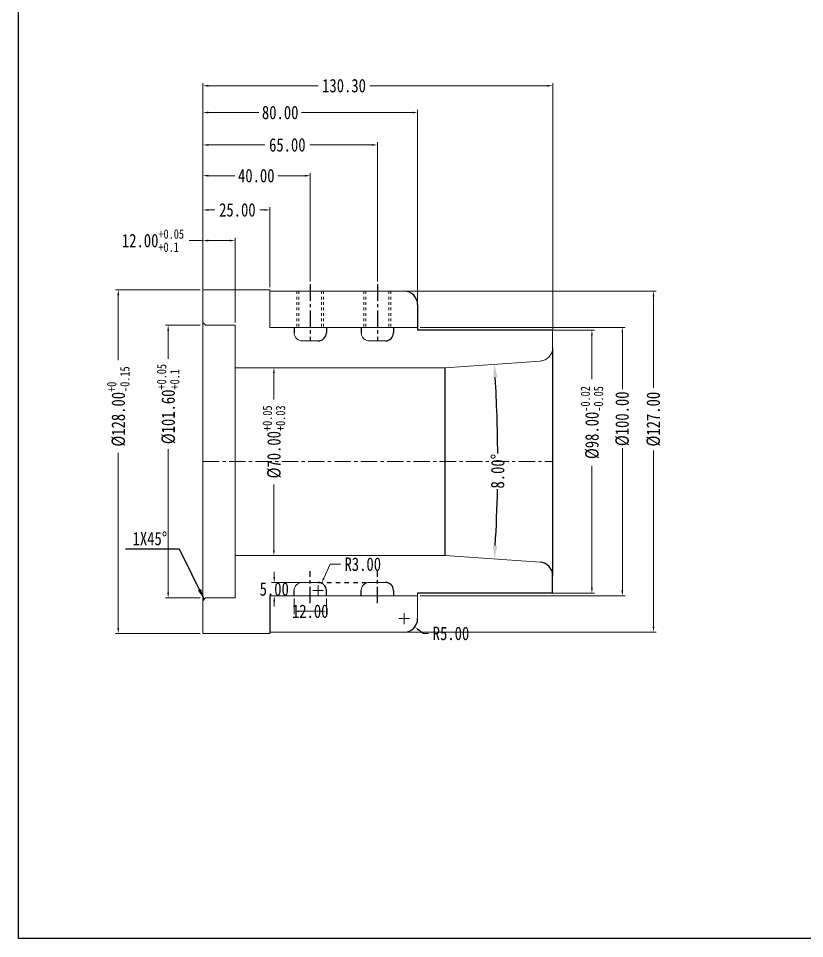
# Model space of a CAD drawing. Header units: millimetres. Extents: x 2141 to 4292, y -4498 to 2648.
# Drawn here: x 2978.9 to 3271.7, y 138.8 to 481.6 of the extents above; entities that cross this region are included whole.
import ezdxf

# ---------------------------------------------------------------- set-up
doc = ezdxf.new("R2010")
doc.units = ezdxf.units.MM
doc.header["$LTSCALE"] = 16.335
doc.header["$PDMODE"] = 3
doc.header["$PDSIZE"] = 0.3125
doc.linetypes.add('CENTER', pattern=[0.6, 0.375, -0.075, 0.075, -0.075])
doc.linetypes.add('HIDDEN', pattern=[0.2, 0.1, -0.1])
doc.layers.get('0').update_dxf_attribs({"linetype": 'CONTINUOUS'})
doc.layers.get('Defpoints').update_dxf_attribs({"linetype": 'CONTINUOUS'})
doc.layers.add('DEFAULT_2', color=8, linetype='HIDDEN')
doc.layers.add('screw', color=33, linetype='CONTINUOUS', lineweight=13)
doc.styles.get("Standard").update_dxf_attribs({"font": 'txt', "width": 0.8})
doc.dimstyles.new('ISO-25', dxfattribs={"dimtxt": 8, "dimasz": 6, "dimexe": 1.25, "dimexo": 0.625, "dimgap": 0, "dimtad": 1, "dimdsep": 46, "dimtxsty": 'Standard', "dimcen": 0, "dimclrd": 4, "dimclre": 4, "dimclrt": 6, "dimazin": 0, "dimtfac": 1, "dimtofl": 0, "dimtmove": 0, "dimatfit": 3, "dimfxl": 0, "dimarcsym": 0})
doc.dimstyles.get("Standard").update_dxf_attribs({"dimtxt": 0.15625, "dimasz": 0.1875, "dimexe": 0.125, "dimexo": 0.0625, "dimtad": 0, "dimtih": 1, "dimtoh": 1, "dimdsep": 46, "dimtxsty": 'Standard', "dimcen": 0.09, "dimadec": 0, "dimazin": 0, "dimtp": 0.01, "dimtm": 0.01, "dimtfac": 1, "dimtofl": 0, "dimtmove": 0, "dimatfit": 3, "dimfxl": 0, "dimtolj": 1, "dimarcsym": 0})
doc.dimstyles.new('STANDARD$0', dxfattribs={"dimscale": 2, "dimtxt": 3, "dimasz": 3, "dimexe": 1.25, "dimexo": 0.625, "dimgap": 0.5, "dimtad": 0, "dimdsep": 46, "dimlunit": 6, "dimtxsty": 'Standard', "dimblk": 'CLOSEDBLANK', "dimcen": 0, "dimclrt": 2, "dimazin": 2, "dimtfac": 2, "dimtmove": 1, "dimatfit": 3, "dimfxl": 0, "dimtolj": 1, "dimtzin": 0, "dimarcsym": 0})

# ---------------------------------------------------------------- blocks, each defined once
blk = doc.blocks.new('*D300')
at = {"color": 1, "lineweight": 0}
for p, q in [((3046.55, 367.3), (3033.64, 367.3)), ((3046.55, 265.7), (3033.64, 265.7))]:
    blk.add_line(p, q, dxfattribs=at)
at = {"color": 0, "lineweight": 0}
for p, q in [((3034.64, 365.3), (3034.64, 354.75)), ((3034.64, 267.7), (3034.64, 321.15))]:
    blk.add_line(p, q, dxfattribs=at)
at = {"color": 0}
for points in [[(3034.3, 365.3), (3034.97, 365.3), (3034.64, 367.3)], [(3034.3, 267.7), (3034.97, 267.7), (3034.64, 265.7)]]:
    blk.add_solid(points, dxfattribs=at)
at = {"layer": 'Defpoints', "color": 0}
for p in [(3047.55, 367.3), (3034.64, 265.7), (3047.55, 265.7)]:
    blk.add_point(p, dxfattribs=at)
at = {"color": 0, "lineweight": 0, "insert": (3034.64, 337.95), "char_height": 5, "attachment_point": 5, "rotation": 90}
blk.add_mtext('\\A1;%%C101.60{\\H0.7x;\\S+0.05^ +0.1;}', dxfattribs=at)
blk = doc.blocks.new('*D301')
at = {"color": 0, "lineweight": 0}
for p, q in [((3047.55, 398.87), (3042.43, 398.87)), ((3057.55, 398.87), (3049.55, 398.87))]:
    blk.add_line(p, q, dxfattribs=at)
at = {"color": 1, "lineweight": 0}
for p, q in [((3047.55, 376.5), (3047.55, 399.87)), ((3059.55, 368.3), (3059.55, 399.87))]:
    blk.add_line(p, q, dxfattribs=at)
at = {"color": 0}
for points in [[(3049.55, 399.2), (3049.55, 398.54), (3047.55, 398.87)], [(3057.55, 399.2), (3057.55, 398.54), (3059.55, 398.87)]]:
    blk.add_solid(points, dxfattribs=at)
at = {"layer": 'Defpoints', "color": 0}
for p in [(3059.55, 398.87), (3047.55, 375.5), (3059.55, 367.3)]:
    blk.add_point(p, dxfattribs=at)
at = {"color": 0, "lineweight": 0, "insert": (3028.97, 398.87), "char_height": 5, "attachment_point": 5}
blk.add_mtext('\\A1;12.00{\\H0.7x;\\S+0.05^ +0.1;}', dxfattribs=at)
blk = doc.blocks.new('*D302')
at = {"color": 1, "lineweight": 0}
for p, q in [((3047.55, 376.5), (3047.55, 435.5)), ((3112.55, 383.58), (3112.55, 435.5))]:
    blk.add_line(p, q, dxfattribs=at)
at = {"color": 0, "lineweight": 0}
for p, q in [((3049.55, 434.5), (3070.69, 434.5)), ((3110.55, 434.5), (3087.36, 434.5))]:
    blk.add_line(p, q, dxfattribs=at)
at = {"color": 0}
for points in [[(3049.55, 434.83), (3049.55, 434.16), (3047.55, 434.5)], [(3110.55, 434.83), (3110.55, 434.16), (3112.55, 434.5)]]:
    blk.add_solid(points, dxfattribs=at)
at = {"layer": 'Defpoints', "color": 0}
for p in [(3112.55, 434.5), (3112.55, 382.58), (3047.55, 375.5)]:
    blk.add_point(p, dxfattribs=at)
at = {"color": 0, "lineweight": 0, "insert": (3079.02, 434.5), "char_height": 5, "attachment_point": 5}
blk.add_mtext('\\A1;65.00', dxfattribs=at)
blk = doc.blocks.new('*D303')
at = {"color": 1, "lineweight": 0}
for p, q in [((3046.55, 380.5), (3015.04, 380.5)), ((3046.55, 252.5), (3015.04, 252.5))]:
    blk.add_line(p, q, dxfattribs=at)
at = {"color": 0, "lineweight": 0}
for p, q in [((3016.04, 378.5), (3016.04, 354.28)), ((3016.04, 254.5), (3016.04, 319.82))]:
    blk.add_line(p, q, dxfattribs=at)
at = {"color": 0}
for points in [[(3015.71, 378.5), (3016.38, 378.5), (3016.04, 380.5)], [(3015.71, 254.5), (3016.38, 254.5), (3016.04, 252.5)]]:
    blk.add_solid(points, dxfattribs=at)
at = {"layer": 'Defpoints', "color": 0}
for p in [(3047.55, 380.5), (3016.04, 252.5), (3047.55, 252.5)]:
    blk.add_point(p, dxfattribs=at)
at = {"color": 0, "lineweight": 0, "insert": (3016.04, 337.05), "char_height": 5, "attachment_point": 5, "rotation": 90}
blk.add_mtext('\\A1;%%C128.00{\\H0.7x;\\S+0^ -0.15;}', dxfattribs=at)
blk = doc.blocks.new('*D304')
at = {"color": 1, "lineweight": 0}
for p, q in [((3060.55, 351.5), (3075.01, 351.5)), ((3060.55, 281.5), (3075.01, 281.5))]:
    blk.add_line(p, q, dxfattribs=at)
at = {"color": 0, "lineweight": 0}
for p, q in [((3074.01, 349.5), (3074.01, 339.64)), ((3074.01, 283.5), (3074.01, 308.04))]:
    blk.add_line(p, q, dxfattribs=at)
at = {"color": 0}
for points in [[(3073.68, 349.5), (3074.35, 349.5), (3074.01, 351.5)], [(3073.68, 283.5), (3074.35, 283.5), (3074.01, 281.5)]]:
    blk.add_solid(points, dxfattribs=at)
at = {"layer": 'Defpoints', "color": 0}
for p in [(3059.55, 351.5), (3059.55, 281.5), (3074.01, 281.5)]:
    blk.add_point(p, dxfattribs=at)
at = {"color": 0, "lineweight": 0, "insert": (3074.01, 323.84), "char_height": 5, "attachment_point": 5, "rotation": 90}
blk.add_mtext('\\A1;%%C70.00{\\H0.7x;\\S+0.05^ +0.03;}', dxfattribs=at)
blk = doc.blocks.new('*D305')
at = {"color": 1, "lineweight": 0}
for p, q in [((3081.55, 265.5), (3081.55, 259.73)), ((3093.55, 265.5), (3093.55, 259.73))]:
    blk.add_line(p, q, dxfattribs=at)
at = {"color": 0, "lineweight": 0}
blk.add_line((3083.55, 260.73), (3091.55, 260.73), dxfattribs=at)
at = {"color": 0}
for points in [[(3083.55, 261.06), (3083.55, 260.4), (3081.55, 260.73)], [(3091.55, 261.06), (3091.55, 260.4), (3093.55, 260.73)]]:
    blk.add_solid(points, dxfattribs=at)
at = {"layer": 'Defpoints', "color": 0}
for p in [(3081.55, 266.5), (3093.55, 266.5), (3093.55, 260.73)]:
    blk.add_point(p, dxfattribs=at)
at = {"color": 0, "lineweight": 0, "insert": (3087.55, 260.73), "char_height": 5, "attachment_point": 5}
blk.add_mtext('\\A1;12.00', dxfattribs=at)
blk = doc.blocks.new('*D306')
at = {"color": 0, "lineweight": 0}
for p, q in [((3094.96, 278.27), (3092.6, 273.06)), ((3098.79, 278.27), (3094.96, 278.27))]:
    blk.add_line(p, q, dxfattribs=at)
at = {"color": 1, "lineweight": 0}
for p, q in [((3088.55, 268.5), (3092.55, 268.5)), ((3090.55, 266.5), (3090.55, 270.5))]:
    blk.add_line(p, q, dxfattribs=at)
at = {"color": 0}
blk.add_solid([(3092.3, 273.19), (3092.91, 272.92), (3091.78, 271.23)], dxfattribs=at)
at = {"layer": 'Defpoints', "color": 0}
for p in [(3091.78, 271.23), (3090.55, 268.5)]:
    blk.add_point(p, dxfattribs=at)
at = {"color": 0, "lineweight": 0, "insert": (3107.12, 278.27), "char_height": 5, "attachment_point": 5}
blk.add_mtext('\\A1;R3.00', dxfattribs=at)
blk = doc.blocks.new('*D312')
at = {"color": 1, "lineweight": 0}
for p, q in [((3047.55, 376.5), (3047.55, 411.27)), ((3072.55, 381.5), (3072.55, 411.27))]:
    blk.add_line(p, q, dxfattribs=at)
at = {"color": 0, "lineweight": 0}
for p, q in [((3049.55, 410.27), (3052.08, 410.27)), ((3070.55, 410.27), (3068.74, 410.27))]:
    blk.add_line(p, q, dxfattribs=at)
at = {"color": 0}
for points in [[(3049.55, 410.6), (3049.55, 409.94), (3047.55, 410.27)], [(3070.55, 410.6), (3070.55, 409.94), (3072.55, 410.27)]]:
    blk.add_solid(points, dxfattribs=at)
at = {"layer": 'Defpoints', "color": 0}
for p in [(3047.55, 410.27), (3072.55, 380.5), (3047.55, 375.5)]:
    blk.add_point(p, dxfattribs=at)
at = {"color": 0, "lineweight": 0, "insert": (3060.41, 410.27), "char_height": 5, "attachment_point": 5}
blk.add_mtext('\\A1;25.00', dxfattribs=at)
blk = doc.blocks.new('*D313')
at = {"color": 1, "lineweight": 0}
for p, q in [((3047.55, 392.18), (3047.55, 424.03)), ((3087.55, 383.58), (3087.55, 424.03))]:
    blk.add_line(p, q, dxfattribs=at)
at = {"color": 0, "lineweight": 0}
for p, q in [((3049.55, 423.03), (3059.46, 423.03)), ((3085.55, 423.03), (3075.46, 423.03))]:
    blk.add_line(p, q, dxfattribs=at)
at = {"color": 0}
for points in [[(3049.55, 423.37), (3049.55, 422.7), (3047.55, 423.03)], [(3085.55, 423.37), (3085.55, 422.7), (3087.55, 423.03)]]:
    blk.add_solid(points, dxfattribs=at)
at = {"layer": 'Defpoints', "color": 0}
for p in [(3047.55, 423.03), (3047.55, 391.18), (3087.55, 382.58)]:
    blk.add_point(p, dxfattribs=at)
at = {"color": 0, "lineweight": 0, "insert": (3067.46, 423.03), "char_height": 5, "attachment_point": 5}
blk.add_mtext('\\A1;40.00', dxfattribs=at)
blk = doc.blocks.new('*D307')
at = {"color": 1, "lineweight": 0}
for p, q in [((3123.55, 380), (3216.41, 380)), ((3123.55, 253), (3216.41, 253))]:
    blk.add_line(p, q, dxfattribs=at)
at = {"color": 0, "lineweight": 0}
for p, q in [((3215.41, 378), (3215.41, 344)), ((3215.41, 255), (3215.41, 320.67))]:
    blk.add_line(p, q, dxfattribs=at)
at = {"color": 0}
for points in [[(3215.07, 378), (3215.74, 378), (3215.41, 380)], [(3215.07, 255), (3215.74, 255), (3215.41, 253)]]:
    blk.add_solid(points, dxfattribs=at)
at = {"layer": 'Defpoints', "color": 0}
for p in [(3122.55, 380), (3122.55, 253), (3215.41, 253)]:
    blk.add_point(p, dxfattribs=at)
at = {"color": 0, "lineweight": 0, "insert": (3215.41, 332.33), "char_height": 5, "attachment_point": 5, "rotation": 90}
blk.add_mtext('\\A1;%%c127.00', dxfattribs=at)
blk = doc.blocks.new('*D308')
at = {"color": 0, "lineweight": 0}
for p, q in [((3074.15, 273.5), (3074.15, 275.5)), ((3074.15, 264.5), (3074.15, 262.5))]:
    blk.add_line(p, q, dxfattribs=at)
at = {"color": 1, "lineweight": 0}
for p, q in [((3084.12, 271.5), (3073.15, 271.5)), ((3084.12, 266.5), (3073.15, 266.5))]:
    blk.add_line(p, q, dxfattribs=at)
at = {"color": 0}
for points in [[(3073.82, 273.5), (3074.49, 273.5), (3074.15, 271.5)], [(3073.82, 264.5), (3074.49, 264.5), (3074.15, 266.5)]]:
    blk.add_solid(points, dxfattribs=at)
at = {"layer": 'Defpoints', "color": 0}
for p in [(3085.12, 271.5), (3074.15, 266.5), (3085.12, 266.5)]:
    blk.add_point(p, dxfattribs=at)
at = {"color": 0, "lineweight": 0, "insert": (3074.15, 269), "char_height": 5, "attachment_point": 5}
blk.add_mtext('\\A1;5.00', dxfattribs=at)
blk = doc.blocks.new('*D314')
at = {"color": 1, "lineweight": 0}
for p, q in [((3120.55, 258), (3124.55, 258)), ((3122.55, 256), (3122.55, 260))]:
    blk.add_line(p, q, dxfattribs=at)
at = {"color": 0, "lineweight": 0}
for p, q in [((3129.64, 252.46), (3128.07, 253.69)), ((3131.64, 252.46), (3129.64, 252.46))]:
    blk.add_line(p, q, dxfattribs=at)
at = {"color": 0}
blk.add_solid([(3128.27, 253.95), (3127.86, 253.43), (3126.49, 254.92)], dxfattribs=at)
at = {"layer": 'Defpoints', "color": 0}
for p in [(3122.55, 258), (3126.49, 254.92)]:
    blk.add_point(p, dxfattribs=at)
at = {"color": 0, "lineweight": 0, "insert": (3139.98, 252.46), "char_height": 5, "attachment_point": 5}
blk.add_mtext('\\A1;R5.00', dxfattribs=at)
blk = doc.blocks.new('*D309')
at = {"color": 1, "lineweight": 0}
for p, q in [((3171.7, 365.5), (3193.46, 365.5)), ((3169.68, 267.5), (3193.46, 267.5))]:
    blk.add_line(p, q, dxfattribs=at)
at = {"color": 0, "lineweight": 0}
for p, q in [((3192.46, 363.5), (3192.46, 347.18)), ((3192.46, 269.5), (3192.46, 314.91))]:
    blk.add_line(p, q, dxfattribs=at)
at = {"color": 0}
for points in [[(3192.13, 363.5), (3192.8, 363.5), (3192.46, 365.5)], [(3192.13, 269.5), (3192.8, 269.5), (3192.46, 267.5)]]:
    blk.add_solid(points, dxfattribs=at)
at = {"layer": 'Defpoints', "color": 0}
for p in [(3170.7, 365.5), (3168.68, 267.5), (3192.46, 267.5)]:
    blk.add_point(p, dxfattribs=at)
at = {"color": 0, "lineweight": 0, "insert": (3192.46, 331.04), "char_height": 5, "attachment_point": 5, "rotation": 90}
blk.add_mtext('\\A1;%%C98.00{\\H0.7x;\\S-0.02^ -0.05;}', dxfattribs=at)
blk = doc.blocks.new('*D310')
at = {"color": 1, "lineweight": 0}
for p, q in [((3047.55, 376.5), (3047.55, 457.56)), ((3177.85, 365.67), (3177.85, 457.56))]:
    blk.add_line(p, q, dxfattribs=at)
at = {"color": 0, "lineweight": 0}
for p, q in [((3049.55, 456.56), (3090.47, 456.56)), ((3175.85, 456.56), (3109.8, 456.56))]:
    blk.add_line(p, q, dxfattribs=at)
at = {"color": 0}
for points in [[(3049.55, 456.89), (3049.55, 456.22), (3047.55, 456.56)], [(3175.85, 456.89), (3175.85, 456.22), (3177.85, 456.56)]]:
    blk.add_solid(points, dxfattribs=at)
at = {"layer": 'Defpoints', "color": 0}
for p in [(3177.85, 456.56), (3047.55, 375.5), (3177.85, 364.67)]:
    blk.add_point(p, dxfattribs=at)
at = {"color": 0, "lineweight": 0, "insert": (3100.14, 456.56), "char_height": 5, "attachment_point": 5}
blk.add_mtext('\\A1;130.30', dxfattribs=at)
blk = doc.blocks.new('*D311')
at = {"color": 1, "lineweight": 0}
for p, q in [((3128.55, 366.5), (3204.8, 366.5)), ((3128.55, 266.5), (3204.8, 266.5))]:
    blk.add_line(p, q, dxfattribs=at)
at = {"color": 0, "lineweight": 0}
for p, q in [((3203.8, 364.5), (3203.8, 343.47)), ((3203.8, 268.5), (3203.8, 321.47))]:
    blk.add_line(p, q, dxfattribs=at)
at = {"color": 0}
for points in [[(3203.46, 364.5), (3204.13, 364.5), (3203.8, 366.5)], [(3203.46, 268.5), (3204.13, 268.5), (3203.8, 266.5)]]:
    blk.add_solid(points, dxfattribs=at)
at = {"layer": 'Defpoints', "color": 0}
for p in [(3127.55, 366.5), (3127.55, 266.5), (3203.8, 266.5)]:
    blk.add_point(p, dxfattribs=at)
at = {"color": 0, "lineweight": 0, "insert": (3203.8, 332.47), "char_height": 5, "attachment_point": 5, "rotation": 90}
blk.add_mtext('\\A1;%%c100.00', dxfattribs=at)
blk = doc.blocks.new('*D315')
at = {"color": 1, "lineweight": 0}
for p, q in [((3047.55, 438.66), (3047.55, 447.57)), ((3127.55, 376), (3127.55, 447.57))]:
    blk.add_line(p, q, dxfattribs=at)
at = {"color": 0, "lineweight": 0}
for p, q in [((3049.55, 446.57), (3068.36, 446.57)), ((3125.55, 446.57), (3084.36, 446.57))]:
    blk.add_line(p, q, dxfattribs=at)
at = {"color": 0}
for points in [[(3049.55, 446.9), (3049.55, 446.23), (3047.55, 446.57)], [(3125.55, 446.9), (3125.55, 446.23), (3127.55, 446.57)]]:
    blk.add_solid(points, dxfattribs=at)
at = {"layer": 'Defpoints', "color": 0}
for p in [(3047.55, 446.57), (3047.55, 437.66), (3127.55, 375)]:
    blk.add_point(p, dxfattribs=at)
at = {"color": 0, "lineweight": 0, "insert": (3076.36, 446.57), "char_height": 5, "attachment_point": 5}
blk.add_mtext('\\A1;80.00', dxfattribs=at)
blk = doc.blocks.new('*D316')
at = {"color": 4, "lineweight": -2}
for start, end in [(0.3409, 3.4492), (356.5508, 358.8719)]:
    blk.add_arc((2637.33, 316.5), 520.07, start, end, dxfattribs=at)
at = {"color": 4}
for points in [[(3155.63, 347.73), (3157.29, 347.84), (3156.13, 352.78)], [(3157.29, 285.16), (3155.63, 285.26), (3156.13, 280.22)]]:
    blk.add_solid(points, dxfattribs=at)
at = {"layer": 'Defpoints', "color": 0}
for p in [(3173.2, 353.97), (3137.85, 351.5), (3157.26, 328.6), (3137.85, 281.5), (3173.2, 279.03)]:
    blk.add_point(p, dxfattribs=at)
at = {"color": 6, "insert": (3157.39, 312.93), "char_height": 5, "attachment_point": 5, "rotation": 89.6064}
blk.add_mtext('\\A1;8.00°', dxfattribs=at)

msp = doc.modelspace()

# ---------------------------------------------------------------- linework, layer by layer
at = {"color": 1, "linetype": 'CENTER'}
for p, q in [((3087.549, 382.581), (3087.549, 361.499)), ((3112.549, 382.581), (3112.549, 361.499)), ((3087.549, 263.753), (3087.549, 275.73)), ((3112.549, 263.753), (3112.549, 275.73))]:
    msp.add_line(p, q, dxfattribs=at)
at = {"lineweight": 0}
for p, q in [((3047.549, 380.499), (3072.549, 380.499)), ((3047.549, 380.499), (3047.549, 368.299)), ((3072.549, 380.499), (3072.549, 366.499)), ((3072.549, 379.999), (3122.549, 379.999)), ((3047.549, 368.299), (3048.549, 367.299)), ((3047.549, 368.299), (3047.549, 252.499)), ((3059.549, 367.299), (3048.549, 367.299)), ((3059.549, 367.299), (3059.549, 346.499)), ((3072.549, 366.499), (3127.549, 366.499)), ((3177.849, 365.499), (3177.849, 358.958)), ((3084.549, 361.499), (3090.549, 361.499)), ((3109.549, 361.499), (3115.549, 361.499)), ((3137.849, 351.499), (3173.198, 353.971)), ((3059.549, 351.499), (3137.849, 351.499)), ((3059.549, 346.499), (3059.549, 286.499)), ((3059.549, 265.699), (3059.549, 286.499)), ((3059.549, 281.499), (3137.849, 281.499)), ((3137.849, 281.499), (3173.198, 279.027)), ((3084.549, 271.499), (3090.549, 271.499)), ((3109.549, 271.499), (3115.549, 271.499)), ((3127.549, 267.499), (3127.549, 257.999)), ((3048.549, 265.699), (3047.549, 264.699)), ((3047.549, 264.699), (3047.549, 257.499)), ((3059.549, 265.699), (3048.549, 265.699)), ((3072.549, 266.499), (3127.549, 266.499)), ((3047.549, 252.499), (3072.549, 252.499)), ((3072.549, 252.999), (3122.549, 252.999))]:
    msp.add_line(p, q, dxfattribs=at)
for p, q in [((3127.549, 374.999), (3127.549, 365.499)), ((3081.549, 366.499), (3081.549, 364.499)), ((3093.549, 366.499), (3093.549, 364.499)), ((3106.549, 366.499), (3106.549, 364.499)), ((3118.549, 366.499), (3118.549, 364.499)), ((3177.849, 365.499), (3127.549, 365.499)), ((3177.849, 358.958), (3177.849, 274.039)), ((3137.849, 281.499), (3137.849, 351.499)), ((3081.549, 266.499), (3081.549, 268.499)), ((3093.549, 266.499), (3093.549, 268.499)), ((3106.549, 266.499), (3106.549, 268.499)), ((3118.549, 268.499), (3118.549, 266.499)), ((3177.849, 267.499), (3127.549, 267.499)), ((3072.549, 266.499), (3072.549, 252.499))]:
    msp.add_line(p, q)
at = {"color": 1, "linetype": 'CENTER', "lineweight": 0}
msp.add_line((3047.549, 316.499), (3177.849, 316.499), dxfattribs=at)
msp.add_line((3047.549, 316.499), (3177.849, 316.499), dxfattribs=at)
at = {"ltscale": 0.5}
msp.add_line((3177.849, 267.499), (3177.849, 274.039), dxfattribs=at)
msp.add_lwpolyline([(2978.858, 824.503), (3860.547, 824.503), (3860.547, 138.79), (2978.858, 138.79)], close=True, dxfattribs=at)
for centre, radius, start, end in [((3122.549, 374.999), 5, 0, 90), ((3090.549, 364.499), 3, 270, 0), ((3115.549, 364.499), 3, 270, 0), ((3090.549, 268.499), 3, 0, 90), ((3115.549, 268.499), 3, 0, 90), ((3122.549, 257.999), 5, 270, 0)]:
    msp.add_arc(centre, radius, start, end)
at = {"lineweight": 0}
for centre, radius, start, end in [((3084.549, 364.499), 3, 180, 270), ((3109.549, 364.499), 3, 180, 270), ((3172.849, 358.958), 5, 274, 0), ((3084.549, 268.499), 3, 90, 180), ((3109.549, 268.499), 3, 90, 180)]:
    msp.add_arc(centre, radius, start, end, dxfattribs=at)
at = {"ltscale": 0.5}
msp.add_arc((3172.849, 274.039), 5, 0, 86, dxfattribs=at)
at = {"layer": 'DEFAULT_2', "color": 8, "linetype": 'HIDDEN'}
msp.add_line((3090.549, 271.499), (3109.549, 271.499), dxfattribs=at)
at = {"layer": 'screw', "color": 92, "linetype": 'HIDDEN', "ltscale": 0.621977}
for p, q in [((3082.549, 379.999), (3082.549, 366.499)), ((3092.549, 379.999), (3092.549, 366.499)), ((3107.549, 379.999), (3107.549, 366.499)), ((3117.549, 379.999), (3117.549, 366.499))]:
    msp.add_line(p, q, dxfattribs=at)
at = {"layer": 'screw', "linetype": 'HIDDEN', "ltscale": 0.621977}
for p, q in [((3083.299, 379.999), (3083.299, 366.499)), ((3091.799, 379.999), (3091.799, 366.499)), ((3108.299, 379.999), (3108.299, 366.499)), ((3116.799, 379.999), (3116.799, 366.499))]:
    msp.add_line(p, q, dxfattribs=at)

# ---------------------------------------------------------------- texts
at = {"insert": (3021.381, 290.341), "char_height": 5, "width": 18.00079, "attachment_point": 1}
msp.add_mtext('{\\fSimSun|b0|i0|c134|p2;1X45%%D}', dxfattribs=at)

# ---------------------------------------------------------------- dimensions: what is measured, and where the dimension line sits
at = {"lineweight": 0}
for base, p1, p2, dimstyle, override, picture, middle in [((3177.849, 456.557), (3047.549, 375.499), (3177.849, 364.667), 'Standard', {"dimtxt": 5, "dimasz": 2, "dimexe": 1, "dimexo": 1, "dimgap": 1, "dimzin": 0, "dimdsep": 0, "dimcen": 2, "dimclre": 1, "dimtol": 0, "dimtp": 0, "dimtm": 0, "dimtzin": 0, "dimlwd": 0, "dimlwe": 0}, '*D310', (3100.137, 456.557)), ((3047.549, 446.567), (3127.549, 374.999), (3047.549, 437.661), 'STANDARD$0', {"dimscale": 1, "dimtxt": 5, "dimasz": 2, "dimexe": 1, "dimexo": 1, "dimgap": 1, "dimtih": 1, "dimtoh": 1, "dimzin": 0, "dimdsep": 0, "dimlunit": 2, "dimcen": 2, "dimclre": 1, "dimclrt": 0, "dimadec": 0, "dimazin": 0, "dimtfac": 1, "dimtofl": 0, "dimtmove": 0, "dimlwd": 0, "dimlwe": 0}, '*D315', (3076.358, 446.567)), ((3112.549, 434.495), (3047.549, 375.499), (3112.549, 382.581), 'Standard', {"dimtxt": 5, "dimasz": 2, "dimexe": 1, "dimexo": 1, "dimgap": 1, "dimzin": 0, "dimdsep": 0, "dimcen": 2, "dimclre": 1, "dimtol": 0, "dimtp": 0, "dimtm": 0, "dimtzin": 0, "dimlwd": 0, "dimlwe": 0}, '*D302', (3079.023, 434.495)), ((3047.549, 423.032), (3087.549, 382.581), (3047.549, 391.184), 'Standard', {"dimtxt": 5, "dimasz": 2, "dimexe": 1, "dimexo": 1, "dimgap": 1, "dimzin": 0, "dimdsep": 0, "dimcen": 2, "dimclre": 1, "dimtol": 0, "dimtp": 0, "dimtm": 0, "dimtzin": 0, "dimlwd": 0, "dimlwe": 0}, '*D313', (3067.462, 423.032)), ((3047.549, 410.27), (3072.549, 380.499), (3047.549, 375.499), 'Standard', {"dimtxt": 5, "dimasz": 2, "dimexe": 1, "dimexo": 1, "dimgap": 1, "dimzin": 0, "dimdsep": 0, "dimcen": 2, "dimclre": 1, "dimtol": 0, "dimtp": 0, "dimtm": 0, "dimtzin": 0, "dimlwd": 0, "dimlwe": 0}, '*D312', (3060.409, 410.27)), ((3093.549, 260.73), (3081.549, 266.499), (3093.549, 266.499), 'Standard', {"dimtxt": 5, "dimasz": 2, "dimexe": 1, "dimexo": 1, "dimgap": 1, "dimzin": 0, "dimdsep": 0, "dimcen": 2, "dimclre": 1, "dimtol": 0, "dimtp": 0, "dimtm": 0, "dimtzin": 0, "dimlwd": 0, "dimlwe": 0}, '*D305', (3087.549, 260.73))]:
    dim = msp.add_linear_dim(base=base, p1=p1, p2=p2, dimstyle=dimstyle, override=override, dxfattribs=at)
    dim.commit()
    dim.dimension.update_dxf_attribs({"geometry": picture, "text_midpoint": middle, "dimtype": 160})
dim = msp.add_linear_dim(base=(3059.549, 398.87), p1=(3047.549, 375.499), p2=(3059.549, 367.299), text='<>{\\H0.7x;\\S+0.05^ +0.1;}', dimstyle='Standard', override={"dimtxt": 5, "dimasz": 2, "dimexe": 1, "dimexo": 1, "dimgap": 1, "dimzin": 0, "dimdsep": 0, "dimcen": 2, "dimclre": 1, "dimtol": 0, "dimtp": 0, "dimtm": 0, "dimtzin": 0, "dimlwd": 0, "dimlwe": 0}, dxfattribs=at)
dim.commit()
dim.dimension.update_dxf_attribs({"geometry": '*D301', "text_midpoint": (3028.966, 398.87), "dimtype": 160})
for base, p1, p2, text, dimstyle, override, picture, middle in [((3016.042, 252.499), (3047.549, 380.499), (3047.549, 252.499), '%%C<>{\\H0.7x;\\S+0^ -0.15;}', 'STANDARD$0', {"dimscale": 1, "dimtxt": 5, "dimasz": 2, "dimexe": 1, "dimexo": 1, "dimgap": 1, "dimzin": 0, "dimdsep": 0, "dimlunit": 2, "dimcen": 2, "dimclre": 1, "dimclrt": 0, "dimadec": 0, "dimazin": 0, "dimtfac": 1, "dimtofl": 0, "dimtmove": 0, "dimlwd": 0, "dimlwe": 0}, '*D303', (3016.042, 337.051)), ((3215.407, 252.999), (3122.549, 379.999), (3122.549, 252.999), '%%c<>', 'Standard', {"dimtxt": 5, "dimasz": 2, "dimexe": 1, "dimexo": 1, "dimgap": 1, "dimtih": 0, "dimtoh": 0, "dimzin": 0, "dimdsep": 0, "dimcen": 2, "dimclre": 1, "dimtol": 0, "dimlim": 0, "dimtp": 0, "dimtm": 0, "dimtzin": 0, "dimlwd": 0, "dimlwe": 0}, '*D307', (3215.407, 332.334)), ((3034.635, 265.699), (3047.549, 367.299), (3047.549, 265.699), '%%C<>{\\H0.7x;\\S+0.05^ +0.1;}', 'STANDARD$0', {"dimscale": 1, "dimtxt": 5, "dimasz": 2, "dimexe": 1, "dimexo": 1, "dimgap": 1, "dimzin": 0, "dimdsep": 0, "dimlunit": 2, "dimcen": 2, "dimclre": 1, "dimclrt": 0, "dimadec": 0, "dimazin": 0, "dimtfac": 1, "dimtofl": 0, "dimtmove": 0, "dimlwd": 0, "dimlwe": 0}, '*D300', (3034.635, 337.946)), ((3203.796, 266.499), (3127.549, 366.499), (3127.549, 266.499), '%%c<>', 'STANDARD$0', {"dimscale": 1, "dimtxt": 5, "dimasz": 2, "dimexe": 1, "dimexo": 1, "dimgap": 1, "dimzin": 0, "dimdsep": 0, "dimlunit": 2, "dimcen": 2, "dimclre": 1, "dimclrt": 0, "dimadec": 0, "dimazin": 0, "dimtfac": 1, "dimtofl": 0, "dimtmove": 0, "dimlwd": 0, "dimlwe": 0}, '*D311', (3203.796, 332.47)), ((3192.462, 267.499), (3170.704, 365.499), (3168.681, 267.499), '%%C<>{\\H0.7x;\\S-0.02^ -0.05;}', 'STANDARD$0', {"dimscale": 1, "dimtxt": 5, "dimasz": 2, "dimexe": 1, "dimexo": 1, "dimgap": 1, "dimzin": 0, "dimdsep": 0, "dimlunit": 2, "dimcen": 2, "dimclre": 1, "dimclrt": 0, "dimadec": 0, "dimazin": 0, "dimtfac": 1, "dimtofl": 0, "dimtmove": 0, "dimlwd": 0, "dimlwe": 0}, '*D309', (3192.462, 331.042)), ((3074.015, 281.499), (3059.549, 351.499), (3059.549, 281.499), '%%C<>{\\H0.7x;\\S+0.05^ +0.03;}', 'STANDARD$0', {"dimscale": 1, "dimtxt": 5, "dimasz": 2, "dimexe": 1, "dimexo": 1, "dimgap": 1, "dimzin": 0, "dimdsep": 0, "dimlunit": 2, "dimcen": 2, "dimclre": 1, "dimclrt": 0, "dimadec": 0, "dimazin": 0, "dimtfac": 1, "dimtofl": 0, "dimtmove": 0, "dimlwd": 0, "dimlwe": 0}, '*D304', (3074.015, 323.845))]:
    dim = msp.add_linear_dim(base=base, p1=p1, p2=p2, angle=90, text=text, dimstyle=dimstyle, override=override, dxfattribs=at)
    dim.commit()
    dim.dimension.update_dxf_attribs({"geometry": picture, "text_midpoint": middle, "dimtype": 160})
dim = msp.add_angular_dim_2l(base=(3157.259, 328.6), line1=((3137.849, 281.499), (3173.198, 279.027)), line2=((3137.849, 351.499), (3173.198, 353.971)), dimstyle='Standard', override={"dimtxt": 5, "dimasz": 5, "dimexe": 0, "dimexo": 0, "dimgap": 0, "dimtih": 0, "dimtoh": 0, "dimzin": 0, "dimcen": 0, "dimclrd": 4, "dimclre": 4, "dimclrt": 6, "dimadec": 2, "dimtp": 0, "dimtm": 0, "dimtzin": 0})
dim.commit()
dim.dimension.update_dxf_attribs({"geometry": '*D316', "text_midpoint": (3157.388, 312.926), "dimtype": 162})
dim = msp.add_radius_dim(center=(3090.549, 268.499), mpoint=(3091.782, 271.233), dimstyle='Standard', override={"dimtxt": 5, "dimasz": 2, "dimexe": 1, "dimexo": 1, "dimgap": 1, "dimzin": 0, "dimdsep": 0, "dimcen": 2, "dimclre": 1, "dimtol": 0, "dimtp": 0, "dimtm": 0, "dimtzin": 0, "dimlwd": 0, "dimlwe": 0}, dxfattribs=at)
dim.commit()
dim.dimension.update_dxf_attribs({"geometry": '*D306', "text_midpoint": (3107.122, 278.269), "dimtype": 164})
dim = msp.add_linear_dim(base=(3074.152, 266.499), p1=(3085.122, 271.499), p2=(3085.122, 266.499), angle=90, dimstyle='Standard', override={"dimtxt": 5, "dimasz": 2, "dimexe": 1, "dimexo": 1, "dimgap": 1, "dimzin": 0, "dimdsep": 0, "dimcen": 2, "dimclre": 1, "dimtol": 0, "dimtp": 0, "dimtm": 0, "dimtzin": 0, "dimlwd": 0, "dimlwe": 0}, dxfattribs=at)
dim.commit()
dim.dimension.update_dxf_attribs({"geometry": '*D308', "text_midpoint": (3074.152, 268.999), "dimtype": 160})
dim = msp.add_radius_dim(center=(3122.549, 257.999), mpoint=(3126.49, 254.921), dimstyle='Standard', override={"dimtxt": 5, "dimasz": 2, "dimexe": 1, "dimexo": 1, "dimgap": 1, "dimzin": 0, "dimdsep": 0, "dimcen": 2, "dimclre": 1, "dimtol": 0, "dimtp": 0, "dimtm": 0, "dimtzin": 0, "dimlwd": 0, "dimlwe": 0}, dxfattribs=at)
dim.commit()
dim.dimension.update_dxf_attribs({"geometry": '*D314', "text_midpoint": (3139.975, 252.459)})

# ---------------------------------------------------------------- leaders
msp.add_leader([(3048.049, 265.199), (3038.914, 283.845), (3018.793, 283.845)], dimstyle='ISO-25', override={"dimtxt": 4.5, "dimasz": 4, "dimexe": 0, "dimexo": 0, "dimgap": 0, "dimtad": 0, "dimdsep": 46, "dimclrd": 256, "dimclre": 3, "dimclrt": 6, "dimtofl": 0})

doc.saveas('drawing.dxf')
